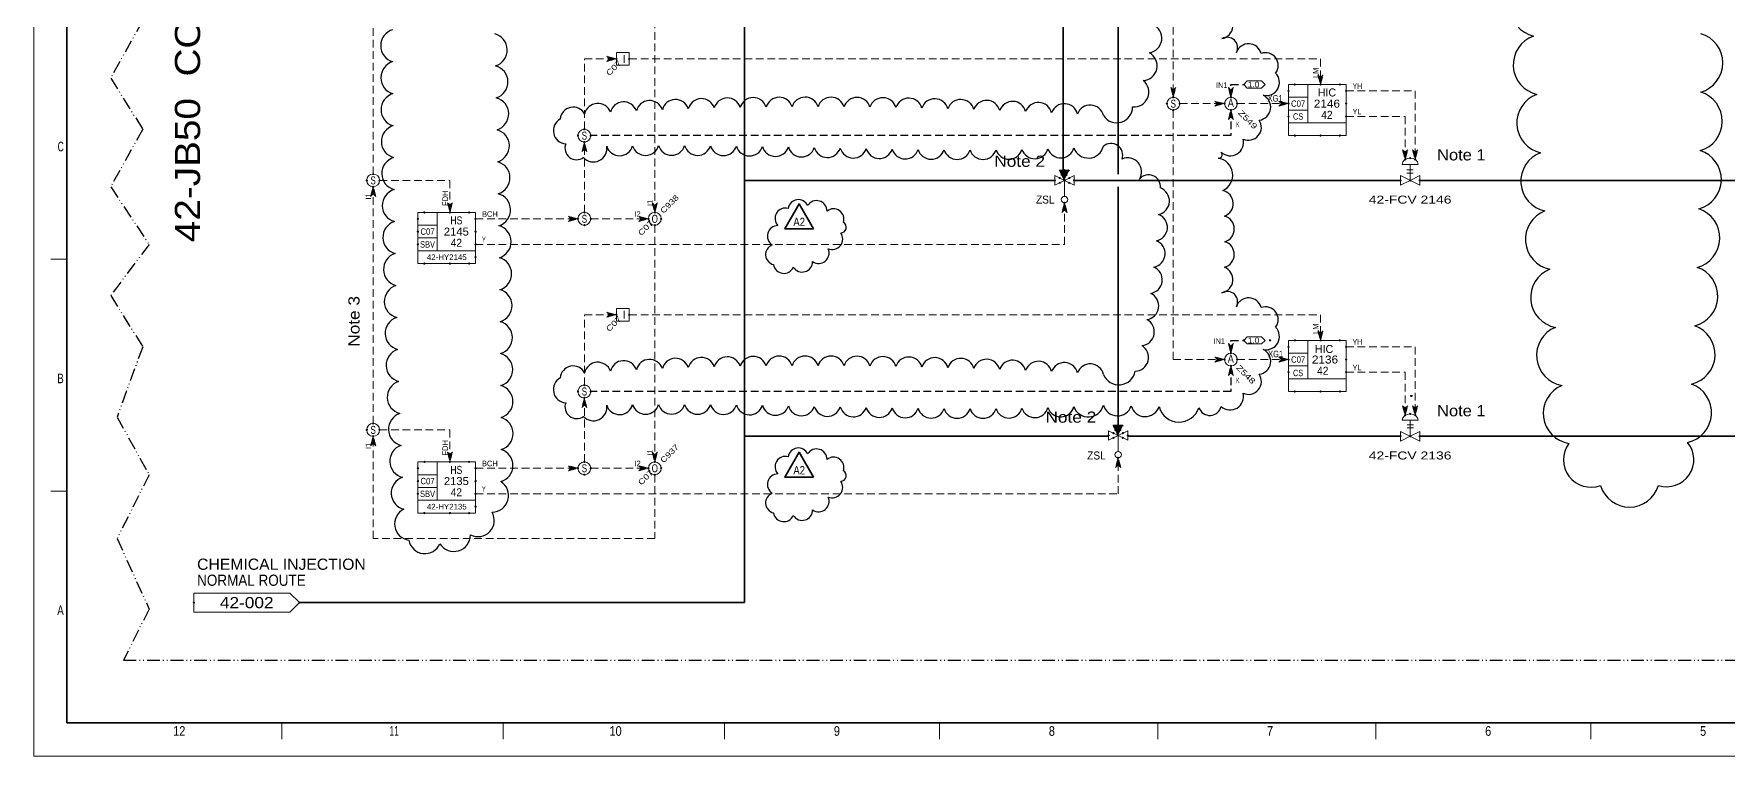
# Model space of a CAD drawing. Header units: millimetres. Extents: x 0 to 841, y 0 to 594.
# Drawn here: x 0 to 529, y 0 to 226 of the extents above; entities that cross this region are included whole.
import ezdxf
from ezdxf.enums import TextEntityAlignment as Align

# ---------------------------------------------------------------- set-up
doc = ezdxf.new("R2010")
doc.units = ezdxf.units.MM
doc.header["$LTSCALE"] = 0.8
doc.header["$PDMODE"] = 32
doc.header["$PDSIZE"] = 0.4
doc.linetypes.add('DASH_DOUBLE_DOT', pattern=[9.2, 5, -1.2, 0.3, -1.2, 0.3, -1.2])
doc.linetypes.add('MEDIUM_DASHED', pattern=[4.5, 3, -1.5])
for name, color, linetype, lineweight in [('1', 7, 'Continuous', 13), ('12', 7, 'Continuous', 25), ('14', 7, 'MEDIUM_DASHED', 25), ('40', 7, 'Continuous', 35), ('43', 7, 'Continuous', 13), ('46', 7, 'MEDIUM_DASHED', 13), ('47', 7, 'Continuous', 13), ('48', 7, 'Continuous', 13), ('50', 7, 'Continuous', 13), ('51', 7, 'Continuous', 25), ('62', 7, 'Continuous', 25), ('9', 7, 'Continuous', 13)]:
    doc.layers.add(name, color=color, linetype=linetype, lineweight=lineweight)
doc.layers.add('36', color=7, linetype='Continuous')
doc.layers.add('45', color=7, linetype='Continuous')

msp = doc.modelspace()

# ---------------------------------------------------------------- linework, layer by layer
at = {"layer": '1'}
for p, q in [((10.3331, 155.3567), (5.3213, 155.3567)), ((10.3331, 82.8693), (5.3213, 82.8693)), ((77.4913, 10.3819), (77.4913, 5.348)), ((146.6543, 10.3819), (146.6543, 5.348)), ((215.8173, 10.3819), (215.8173, 5.348)), ((282.9756, 10.3819), (282.9756, 5.348)), ((351.1362, 10.3819), (351.1362, 5.348)), ((419.2969, 10.3819), (419.2969, 5.348)), ((486.4551, 10.3819), (486.4551, 5.348))]:
    msp.add_line(p, q, dxfattribs=at)
at = {"layer": '1', "lineweight": 25}
msp.add_line((10.3331, 10.3819), (10.3331, 156.3638), dxfattribs=at)
at = {"layer": '1', "lineweight": 35}
msp.add_line((648.9504, 10.3819), (10.3331, 10.3819), dxfattribs=at)
msp.add_lwpolyline([(829.263, 112.0142), (829.263, 582.2276), (10.3331, 582.2276), (10.3331, 10.3819)], dxfattribs=at)
at = {"layer": '12', "lineweight": 13}
msp.add_lwpolyline([(0, 594), (841, 594), (841, 0), (0, 0)], close=True, dxfattribs=at)
at = {"layer": '12', "linetype": 'DASH_DOUBLE_DOT'}
msp.add_lwpolyline([(34, 230), (24, 212), (34, 196), (24, 178), (36, 160), (24, 144), (34, 128), (26, 106), (36, 88), (26, 68), (36, 46), (28, 30), (626, 30)], dxfattribs=at)
at = {"layer": '12'}
for points in [[(323.2283, 183.1496), (320.4724, 183.1496), (321.8898, 180.315), (323.3071, 183.1496)], [(323.2283, 183.0709), (320.5512, 183.0709), (321.8898, 180.3937)], [(322.5197, 182.2047), (321.8898, 180.9449), (321.4173, 182.2047)], [(340.0126, 103.4079), (337.2567, 103.4079), (338.674, 100.5732), (340.0913, 103.4079)], [(340.0126, 103.3291), (337.3354, 103.3291), (338.674, 100.652)], [(339.3039, 102.463), (338.674, 101.2031), (338.2016, 102.463)]]:
    msp.add_lwpolyline(points, close=True, dxfattribs=at)
for points in [[(323.2283, 183.0709), (323.0709, 182.9921), (320.6299, 182.9921), (321.8898, 180.4724), (323.1496, 182.9921), (322.9921, 182.9134), (320.7087, 182.9134), (321.8898, 180.5512), (323.0709, 182.9134), (322.9921, 182.8346), (320.7874, 182.8346)], [(322.9134, 182.8346), (322.9134, 182.6772), (320.8661, 182.6772)], [(320.8661, 182.6772), (320.8661, 182.7559), (322.9134, 182.7559)], [(322.9134, 182.6772), (321.8898, 180.6299), (320.9449, 182.6772), (320.9449, 182.5197), (321.0236, 182.5984), (322.8346, 182.5984), (322.7559, 182.5197), (321.1024, 182.5197), (321.8898, 180.7087), (322.7559, 182.4409), (321.1811, 182.4409), (321.8898, 180.7874), (322.6772, 182.3622), (321.2598, 182.3622), (321.8898, 180.8661), (322.5984, 182.2835), (321.3386, 182.2835), (321.8898, 180.9449)], [(322.5197, 182.2047), (322.3622, 182.126), (321.4961, 182.126), (321.8898, 181.0236), (322.4409, 182.126), (322.2835, 182.0472), (321.5748, 182.0472), (321.8898, 181.1811), (321.8898, 181.1024), (322.3622, 181.9685), (322.2835, 181.9685), (321.6535, 181.9685), (321.8898, 181.2598), (322.2835, 181.8898), (321.7323, 181.8898), (321.8898, 181.4173), (321.8898, 181.3386), (322.2047, 181.811), (321.811, 181.811), (321.9685, 181.4961), (322.126, 181.7323), (321.8898, 181.7323), (321.9685, 181.6535)], [(340.0126, 103.3291), (339.8551, 103.2504), (337.4142, 103.2504), (338.674, 100.7307), (339.9339, 103.2504), (339.7764, 103.1717), (337.4929, 103.1717), (338.674, 100.8094), (339.8551, 103.1717), (339.7764, 103.0929), (337.5717, 103.0929)], [(339.6976, 103.0929), (339.6976, 102.9354), (337.6504, 102.9354)], [(337.6504, 102.9354), (337.6504, 103.0142), (339.6976, 103.0142)], [(339.6976, 102.9354), (338.674, 100.8882), (337.7291, 102.9354), (337.7291, 102.778), (337.8079, 102.8567), (339.6189, 102.8567), (339.5402, 102.778), (337.8866, 102.778), (338.674, 100.9669), (339.5402, 102.6992), (337.9654, 102.6992), (338.674, 101.0457), (339.4614, 102.6205), (338.0441, 102.6205), (338.674, 101.1244), (339.3827, 102.5417), (338.1228, 102.5417), (338.674, 101.2031)], [(339.3039, 102.463), (339.1465, 102.3843), (338.2803, 102.3843), (338.674, 101.2819), (339.2252, 102.3843), (339.0677, 102.3055), (338.3591, 102.3055), (338.674, 101.4394), (338.674, 101.3606), (339.1465, 102.2268), (339.0677, 102.2268), (338.4378, 102.2268), (338.674, 101.5181), (339.0677, 102.148), (338.5165, 102.148), (338.674, 101.6756), (338.674, 101.5969), (338.989, 102.0693), (338.5953, 102.0693), (338.7528, 101.7543), (338.9102, 101.9906), (338.674, 101.9906), (338.7528, 101.9118)]]:
    msp.add_lwpolyline(points, dxfattribs=at)
for p in [(320.8661, 182.6772), (323.2283, 183.0709), (430.4, 112.6), (337.6504, 102.9354), (340.0126, 103.3291)]:
    msp.add_point(p, dxfattribs=at)
at = {"layer": '14'}
for points in [[(374, 206), (374, 210), (378, 210)], [(374, 202), (374, 194), (174, 194)], [(374, 126), (374, 130), (378, 130)], [(374, 122), (374, 114), (174, 114)]]:
    msp.add_lwpolyline(points, dxfattribs=at)
at = {"layer": '40'}
for p, q in [((321.6, 183.1496), (321.6, 258)), ((338.8, 182), (338.8, 258)), ((222.0787, 180), (222.0787, 181.4087)), ((319, 180), (222.0787, 180)), ((325, 180), (427, 180)), ((433, 180), (568, 180)), ((338.8, 103.4079), (338.8, 178)), ((222, 48), (222, 100)), ((335.8425, 100), (222, 100)), ((341.7843, 100), (427, 100)), ((433, 100), (566, 100)), ((83, 48), (222, 48))]:
    msp.add_line(p, q, dxfattribs=at)
msp.add_lwpolyline([(222, 100), (222, 339.763), (222, 500)], dxfattribs=at)
at = {"layer": '43'}
for p, q in [((379.126, 211.126), (383.578, 211.126)), ((383.578, 208.874), (379.126, 208.874)), ((379.126, 131.126), (383.578, 131.126)), ((383.578, 128.874), (379.126, 128.874))]:
    msp.add_line(p, q, dxfattribs=at)
for points in [[(379.126, 211.126), (378, 210), (379.126, 208.874)], [(383.578, 211.126), (384.7039, 210), (383.578, 208.874)], [(379.126, 131.126), (378, 130), (379.126, 128.874)], [(383.578, 131.126), (384.7039, 130), (383.578, 128.874)]]:
    msp.add_lwpolyline(points, dxfattribs=at)
msp.add_lwpolyline([(50, 51), (80, 51), (83, 48), (80, 45), (50, 45)], close=True, dxfattribs=at)
for p in [(378, 130), (386.2504, 130), (50, 48), (83, 48)]:
    msp.add_point(p, dxfattribs=at)
at = {"layer": '46'}
for p, q in [((358, 204), (372, 204)), ((376, 204), (392, 204)), ((172, 170), (172, 192)), ((376, 124), (392, 124)), ((172, 92), (172, 112))]:
    msp.add_line(p, q, dxfattribs=at)
for points in [[(356, 282), (356, 206), (356.8, 209), (356, 208.2), (355.2, 209), (356, 206)], [(106, 182), (106, 260), (105.2, 257), (106, 257.8), (106.8, 257), (106, 260)], [(194, 248), (194, 170), (194.8, 173), (194, 172.2), (193.2, 173), (194, 170)], [(172, 196), (172, 218), (182, 218)], [(186, 218), (402, 218), (402, 210), (402.8, 213), (402, 212.2), (401.2, 213), (402, 210)], [(410, 208), (431.5614, 208), (431.5614, 186.5614), (432.3614, 189.5614), (431.5614, 188.7614), (430.7614, 189.5614), (431.5614, 186.5614)], [(356, 202), (356, 124), (372, 124)], [(410, 200), (428.4386, 200), (428.4386, 186.5614), (429.2386, 189.5614), (428.4386, 188.7614), (427.6386, 189.5614), (428.4386, 186.5614)], [(108, 180), (130, 180), (130, 170), (130.8, 173), (130, 172.2), (129.2, 173), (130, 170)], [(106, 104), (106, 178), (105.2, 175), (106, 175.8), (106.8, 175), (106, 178)], [(138, 160), (322, 160), (322, 173), (321.2, 170), (322, 170.8), (322.8, 170), (322, 173)], [(138, 168), (170, 168), (167, 168.8), (167.8, 168), (167, 167.2), (170, 168)], [(174, 168), (192, 168), (189, 168.8), (189.8, 168), (189, 167.2), (192, 168)], [(194, 166), (194, 92), (194.8, 95), (194, 94.2), (193.2, 95), (194, 92)], [(172, 116), (172, 138), (182, 138)], [(186, 138), (402, 138), (402, 130), (402.8, 133), (402, 132.2), (401.2, 133), (402, 130)], [(410, 128), (431.5622, 128), (431.5614, 106.5614), (432.3614, 109.5614), (431.5614, 108.7614), (430.7614, 109.5614), (431.5614, 106.5614)], [(410, 120), (428.4394, 120), (428.4386, 106.5614), (429.2386, 109.5614), (428.4386, 108.7614), (427.6386, 109.5614), (428.4386, 106.5614)], [(108, 102), (130, 102), (130, 92), (130.8, 95), (130, 94.2), (129.2, 95), (130, 92)], [(194, 88), (194, 68), (106, 68), (106, 100), (105.2, 97), (106, 97.8), (106.8, 97), (106, 100)], [(138, 82), (338.7843, 82), (338.7843, 93.2583), (337.9843, 90.2583), (338.7843, 91.0583), (339.5843, 90.2583), (338.7843, 93.2583)], [(138, 90), (170, 90), (167, 90.8), (167.8, 90), (167, 89.2), (170, 90)], [(174, 90), (192, 90), (189, 90.8), (189.8, 90), (189, 89.2), (192, 90)]]:
    msp.add_lwpolyline(points, dxfattribs=at)
for points in [[(182, 218), (179, 218.8), (179.8, 218), (179, 217.2)], [(181.6, 218), (179.4, 218.6), (180, 218), (179.4, 217.4)], [(181.2, 218), (179.8, 218.4), (180.2, 218), (179.8, 217.6)], [(180.8, 218), (180.2, 218.2), (180.4, 218), (180.2, 217.8)], [(402, 210.4), (402.6, 212.6), (402, 212), (401.4, 212.6)], [(402, 210.8), (402.4, 212.2), (402, 211.8), (401.6, 212.2)], [(402, 211.2), (402.2, 211.8), (402, 211.6), (401.8, 211.8)], [(356, 206.4), (356.6, 208.6), (356, 208), (355.4, 208.6)], [(356, 206.8), (356.4, 208.2), (356, 207.8), (355.6, 208.2)], [(356, 207.2), (356.2, 207.8), (356, 207.6), (355.8, 207.8)], [(374, 206), (374.8, 209), (374, 208.2), (373.2, 209)], [(374, 206.4), (374.6, 208.6), (374, 208), (373.4, 208.6)], [(374, 206.8), (374.4, 208.2), (374, 207.8), (373.6, 208.2)], [(374, 207.2), (374.2, 207.8), (374, 207.6), (373.8, 207.8)], [(372, 204), (369, 204.8), (369.8, 204), (369, 203.2)], [(371.6, 204), (369.4, 204.6), (370, 204), (369.4, 203.4)], [(371.2, 204), (369.8, 204.4), (370.2, 204), (369.8, 203.6)], [(370.8, 204), (370.2, 204.2), (370.4, 204), (370.2, 203.8)], [(374, 202.0315), (374.8, 199.0315), (374, 199.8315), (373.2, 199.0315)], [(374, 201.6315), (374.6, 199.4315), (374, 200.0315), (373.4, 199.4315)], [(374, 201.2315), (374.4, 199.8315), (374, 200.2315), (373.6, 199.8315)], [(392, 204), (389, 204.8), (389.8, 204), (389, 203.2)], [(391.6, 204), (389.4, 204.6), (390, 204), (389.4, 203.4)], [(391.2, 204), (389.8, 204.4), (390.2, 204), (389.8, 203.6)], [(390.8, 204), (390.2, 204.2), (390.4, 204), (390.2, 203.8)], [(374, 200.8315), (374.2, 200.2315), (374, 200.4315), (373.8, 200.2315)], [(172, 192), (171.2, 189), (172, 189.8), (172.8, 189)], [(172, 191.6), (171.4, 189.4), (172, 190), (172.6, 189.4)], [(172, 191.2), (171.6, 189.8), (172, 190.2), (172.4, 189.8)], [(172, 190.8), (171.8, 190.2), (172, 190.4), (172.2, 190.2)], [(428.4386, 186.9614), (429.0386, 189.1614), (428.4386, 188.5614), (427.8386, 189.1614)], [(428.4386, 187.3614), (428.8386, 188.7614), (428.4386, 188.3614), (428.0386, 188.7614)], [(428.4386, 187.7614), (428.6386, 188.3614), (428.4386, 188.1614), (428.2386, 188.3614)], [(431.5614, 186.9614), (432.1614, 189.1614), (431.5614, 188.5614), (430.9614, 189.1614)], [(431.5614, 187.3614), (431.9614, 188.7614), (431.5614, 188.3614), (431.1614, 188.7614)], [(431.5614, 187.7614), (431.7614, 188.3614), (431.5614, 188.1614), (431.3614, 188.3614)], [(106, 177.6), (105.4, 175.4), (106, 176), (106.6, 175.4)], [(106, 177.2), (105.6, 175.8), (106, 176.2), (106.4, 175.8)], [(106, 176.8), (105.8, 176.2), (106, 176.4), (106.2, 176.2)], [(130, 170.4), (130.6, 172.6), (130, 172), (129.4, 172.6)], [(130, 170.8), (130.4, 172.2), (130, 171.8), (129.6, 172.2)], [(130, 171.2), (130.2, 171.8), (130, 171.6), (129.8, 171.8)], [(194, 170.4), (194.6, 172.6), (194, 172), (193.4, 172.6)], [(194, 170.8), (194.4, 172.2), (194, 171.8), (193.6, 172.2)], [(194, 171.2), (194.2, 171.8), (194, 171.6), (193.8, 171.8)], [(322, 172.6), (321.4, 170.4), (322, 171), (322.6, 170.4)], [(322, 172.2), (321.6, 170.8), (322, 171.2), (322.4, 170.8)], [(322, 171.8), (321.8, 171.2), (322, 171.4), (322.2, 171.2)], [(169.6, 168), (167.4, 168.6), (168, 168), (167.4, 167.4)], [(169.2, 168), (167.8, 168.4), (168.2, 168), (167.8, 167.6)], [(168.8, 168), (168.2, 168.2), (168.4, 168), (168.2, 167.8)], [(191.6, 168), (189.4, 168.6), (190, 168), (189.4, 167.4)], [(191.2, 168), (189.8, 168.4), (190.2, 168), (189.8, 167.6)], [(190.8, 168), (190.2, 168.2), (190.4, 168), (190.2, 167.8)], [(182, 138), (179, 138.8), (179.8, 138), (179, 137.2)], [(181.6, 138), (179.4, 138.6), (180, 138), (179.4, 137.4)], [(181.2, 138), (179.8, 138.4), (180.2, 138), (179.8, 137.6)], [(180.8, 138), (180.2, 138.2), (180.4, 138), (180.2, 137.8)], [(402, 130.4), (402.6, 132.6), (402, 132), (401.4, 132.6)], [(374, 126), (374.8, 129), (374, 128.2), (373.2, 129)], [(374, 126.4), (374.6, 128.6), (374, 128), (373.4, 128.6)], [(374, 126.8), (374.4, 128.2), (374, 127.8), (373.6, 128.2)], [(374, 127.2), (374.2, 127.8), (374, 127.6), (373.8, 127.8)], [(402, 130.8), (402.4, 132.2), (402, 131.8), (401.6, 132.2)], [(402, 131.2), (402.2, 131.8), (402, 131.6), (401.8, 131.8)], [(372, 124), (369, 124.8), (369.8, 124), (369, 123.2)], [(371.6, 124), (369.4, 124.6), (370, 124), (369.4, 123.4)], [(371.2, 124), (369.8, 124.4), (370.2, 124), (369.8, 123.6)], [(370.8, 124), (370.2, 124.2), (370.4, 124), (370.2, 123.8)], [(374, 122.0315), (374.8, 119.0315), (374, 119.8315), (373.2, 119.0315)], [(392, 124), (389, 124.8), (389.8, 124), (389, 123.2)], [(391.6, 124), (389.4, 124.6), (390, 124), (389.4, 123.4)], [(391.2, 124), (389.8, 124.4), (390.2, 124), (389.8, 123.6)], [(390.8, 124), (390.2, 124.2), (390.4, 124), (390.2, 123.8)], [(374, 121.6315), (374.6, 119.4315), (374, 120.0315), (373.4, 119.4315)], [(374, 121.2315), (374.4, 119.8315), (374, 120.2315), (373.6, 119.8315)], [(374, 120.8315), (374.2, 120.2315), (374, 120.4315), (373.8, 120.2315)], [(172, 112), (171.2, 109), (172, 109.8), (172.8, 109)], [(172, 111.6), (171.4, 109.4), (172, 110), (172.6, 109.4)], [(172, 111.2), (171.6, 109.8), (172, 110.2), (172.4, 109.8)], [(172, 110.8), (171.8, 110.2), (172, 110.4), (172.2, 110.2)], [(428.4386, 106.9614), (429.0386, 109.1614), (428.4386, 108.5614), (427.8386, 109.1614)], [(428.4386, 107.3614), (428.8386, 108.7614), (428.4386, 108.3614), (428.0386, 108.7614)], [(428.4386, 107.7614), (428.6386, 108.3614), (428.4386, 108.1614), (428.2386, 108.3614)], [(431.5614, 106.9614), (432.1614, 109.1614), (431.5614, 108.5614), (430.9614, 109.1614)], [(431.5614, 107.3614), (431.9614, 108.7614), (431.5614, 108.3614), (431.1614, 108.7614)], [(431.5614, 107.7614), (431.7614, 108.3614), (431.5614, 108.1614), (431.3614, 108.3614)], [(106, 99.6), (105.4, 97.4), (106, 98), (106.6, 97.4)], [(106, 99.2), (105.6, 97.8), (106, 98.2), (106.4, 97.8)], [(106, 98.8), (105.8, 98.2), (106, 98.4), (106.2, 98.2)], [(130, 92.4), (130.6, 94.6), (130, 94), (129.4, 94.6)], [(130, 92.8), (130.4, 94.2), (130, 93.8), (129.6, 94.2)], [(130, 93.2), (130.2, 93.8), (130, 93.6), (129.8, 93.8)], [(169.6, 90), (167.4, 90.6), (168, 90), (167.4, 89.4)], [(169.2, 90), (167.8, 90.4), (168.2, 90), (167.8, 89.6)], [(168.8, 90), (168.2, 90.2), (168.4, 90), (168.2, 89.8)], [(191.6, 90), (189.4, 90.6), (190, 90), (189.4, 89.4)], [(191.2, 90), (189.8, 90.4), (190.2, 90), (189.8, 89.6)], [(190.8, 90), (190.2, 90.2), (190.4, 90), (190.2, 89.8)], [(194, 92.4), (194.6, 94.6), (194, 94), (193.4, 94.6)], [(194, 92.8), (194.4, 94.2), (194, 93.8), (193.6, 94.2)], [(194, 93.2), (194.2, 93.8), (194, 93.6), (193.8, 93.8)], [(338.7843, 92.8583), (338.1843, 90.6583), (338.7843, 91.2583), (339.3843, 90.6583)], [(338.7843, 92.4583), (338.3843, 91.0583), (338.7843, 91.4583), (339.1843, 91.0583)], [(338.7843, 92.0583), (338.5843, 91.4583), (338.7843, 91.6583), (338.9843, 91.4583)]]:
    msp.add_lwpolyline(points, close=True, dxfattribs=at)
at = {"layer": '47'}
for p, q in [((322, 180), (322, 175)), ((427.5, 185), (432.5, 185)), ((430, 180), (430, 185)), ((427.5, 105), (432.5, 105)), ((430, 100), (430, 105)), ((338.7843, 100.2583), (338.7843, 95.2583))]:
    msp.add_line(p, q, dxfattribs=at)
for points in [[(322, 180), (319, 178.5), (319, 181.5)], [(321.8898, 180.2362), (320.3898, 183.2362), (323.3898, 183.2362)], [(322, 180), (325, 181.5), (325, 178.5)], [(430, 180), (433, 181.5), (433, 178.5), (427, 181.5), (427, 178.5)], [(338.7843, 100.2583), (335.7843, 98.7583), (335.7843, 101.7583)], [(338.674, 100.4945), (337.174, 103.4945), (340.174, 103.4945)], [(338.7843, 100.2583), (341.7843, 101.7583), (341.7843, 98.7583)], [(430, 100), (433, 101.5), (433, 98.5), (427, 101.5), (427, 98.5)]]:
    msp.add_lwpolyline(points, close=True, dxfattribs=at)
for centre in [(322, 174), (338.7843, 94.2583)]:
    msp.add_circle(centre, 1, dxfattribs=at)
for centre in [(430, 185), (430, 105)]:
    msp.add_ellipse(centre, major_axis=(2.5, 0), ratio=0.8, start_param=6.28318531, end_param=9.42477796, dxfattribs=at)
for p in [(428.4386, 186.5614), (430, 187), (431.5614, 186.5614), (319, 180), (320.5, 180.7504), (321.1402, 181.7362), (321.8898, 183.2362), (321.8898, 180.2362), (322, 180), (322.6402, 181.7362), (323.5, 180.7496), (325, 180), (427, 180), (430, 180), (433, 180), (320.5, 179.2504), (323.5, 179.2496), (322, 173), (428.4386, 106.5614), (430, 107), (431.5614, 106.5614), (337.2843, 101.0087), (337.9244, 101.9945), (338.674, 103.4945), (338.674, 100.4945), (339.4244, 101.9945), (340.2843, 101.0079), (335.7843, 100.2583), (337.2843, 99.5087), (338.7843, 100.2583), (340.2843, 99.5079), (341.7843, 100.2583), (427, 100), (430, 100), (433, 100), (338.7843, 93.2583)]:
    msp.add_point(p, dxfattribs=at)
at = {"layer": '48'}
for p, q in [((398, 210), (398, 198)), ((392, 206), (398, 206)), ((392, 202), (398, 202)), ((126, 170), (126, 158)), ((120, 166), (126, 166)), ((120, 162), (126, 162)), ((398, 130), (398, 118)), ((392, 126), (398, 126)), ((392, 122), (398, 122)), ((126, 92), (126, 80)), ((120, 88), (126, 88)), ((120, 84), (126, 84))]:
    msp.add_line(p, q, dxfattribs=at)
for points in [[(182, 216), (186, 216), (186, 220), (182, 220)], [(392, 210), (410, 210), (410, 198), (392, 198)], [(120, 170), (138, 170), (138, 158), (120, 158)], [(182, 136), (186, 136), (186, 140), (182, 140)], [(392, 130), (410, 130), (410, 118), (392, 118)], [(120, 92), (138, 92), (138, 80), (120, 80)]]:
    msp.add_lwpolyline(points, close=True, dxfattribs=at)
for points in [[(392, 198), (392, 194), (410, 194), (410, 198)], [(120, 158), (120, 154), (138, 154), (138, 158)], [(392, 118), (392, 114), (410, 114), (410, 118)], [(120, 80), (120, 76), (138, 76), (138, 80)]]:
    msp.add_lwpolyline(points, dxfattribs=at)
for centre in [(356, 204), (374, 204), (172, 194), (106, 180), (172, 168), (194, 168), (374, 124), (172, 114), (106, 102), (172, 90), (194, 90)]:
    msp.add_circle(centre, 2, dxfattribs=at)
for p in [(182, 218), (186, 218), (392, 208), (394, 210), (402, 210), (408, 210), (410, 208), (354, 204), (356, 206), (356, 202), (358, 204), (372, 204), (374, 206), (374, 202), (376, 204), (392, 204), (410, 204), (172, 196), (392, 200), (410, 200), (170, 194), (172, 192), (174, 194), (394, 194), (402, 194), (408, 194), (104, 180), (106, 182), (108, 180), (106, 178), (122, 170), (130, 170), (136, 170), (172, 170), (194, 170), (120, 168), (120, 164), (138, 168), (138, 164), (170, 168), (172, 166), (174, 168), (192, 168), (194, 166), (196, 168), (120, 160), (138, 160), (122, 154), (130, 154), (136, 154), (138, 156), (182, 138), (186, 138), (392, 128), (394, 130), (402, 130), (408, 130), (410, 128), (372, 124), (374, 126), (374, 122), (376, 124), (392, 124), (410, 124), (392, 120), (410, 120), (170, 114), (172, 116), (172, 112), (174, 114), (394, 114), (402, 114), (408, 114), (104, 102), (106, 104), (108, 102), (106, 100), (120, 90), (122, 92), (130, 92), (136, 92), (138, 90), (170, 90), (172, 92), (174, 90), (192, 90), (194, 92), (196, 90), (120, 86), (138, 86), (172, 88), (194, 88), (120, 82), (138, 82), (122, 76), (130, 76), (136, 76), (138, 78)]:
    msp.add_point(p, dxfattribs=at)
at = {"layer": '50'}
for p, q in [((429, 183.3), (431, 183.3)), ((429, 182.3), (431, 182.3)), ((429.1, 103.6), (431.1, 103.6)), ((429.1, 102.6), (431.1, 102.6))]:
    msp.add_line(p, q, dxfattribs=at)
at = {"layer": '50', "lineweight": 35}
for points in [[(243.6079, 164.8717), (234.6079, 164.8717), (239.1071, 172.6638)], [(243.6079, 87.2339), (234.6079, 87.2339), (239.1071, 95.026)]]:
    msp.add_lwpolyline(points, close=True, dxfattribs=at)
at = {"layer": '51'}
for centre, radius, start, end in [((470.7614, 234.387), 9.5144, 109.10963, 256.58922), ((347.7695, 224.4528), 4.6329, 279.32696, 66.80655), ((370.445, 228.4262), 4.1646, 280.59535, 68.07494), ((113.5634, 222.1334), 5.2083, 106.48032, 253.95991), ((142.6782, 220.7854), 5.2083, 287.63938, 75.11897), ((372.8242, 221.4961), 3.2633, 332.15274, 119.63233), ((379.5412, 218.6915), 4.0399, 14.04413, 161.52372), ((471.7318, 216.1637), 9.5144, 109.50699, 256.98658), ((518.1729, 216.7546), 9.5144, 286.01799, 73.49758), ((113.6133, 212.1368), 5.2083, 106.61189, 254.09148), ((346.31, 215.811), 4.6317, 274.01563, 61.49523), ((384.8263, 215.9492), 3.9653, 322.67005, 110.14964), ((142.9138, 210.7897), 5.2083, 287.58048, 75.06007), ((385.0178, 210.6455), 4.1444, 256.90958, 44.38918), ((113.6867, 202.1406), 5.2083, 106.74977, 254.22937), ((343.769, 207.5944), 4.5982, 263.97502, 51.45461), ((382.3346, 202.9042), 4.0949, 277.30466, 64.78425), ((472.8378, 197.951), 9.5144, 109.96405, 257.44364), ((518.0263, 198.5079), 9.5144, 285.58204, 73.06163), ((143.1384, 200.7939), 5.2083, 287.51497, 74.99457), ((168.5052, 198.8724), 4.0382, 28.01876, 175.49835), ((176.1941, 199.8554), 4.2241, 20.02438, 167.50397), ((184.2768, 200.3437), 4.2241, 19.41034, 166.88993), ((192.3653, 200.7498), 4.2241, 18.85759, 166.33718), ((200.4582, 201.0812), 4.2241, 18.35263, 165.83222), ((208.5545, 201.3441), 4.2241, 17.88866, 165.36825), ((216.6533, 201.5441), 4.2241, 17.45999, 164.93958), ((224.754, 201.6855), 4.2241, 17.06038, 164.53997), ((232.856, 201.7721), 4.2241, 16.68561, 164.1652), ((240.9588, 201.8073), 4.2241, 16.33207, 163.81166), ((249.0621, 201.7937), 4.2241, 15.99661, 163.4762), ((257.1654, 201.7338), 4.2241, 15.6765, 163.15609), ((265.2686, 201.6295), 4.2241, 15.36929, 162.84888), ((273.3714, 201.4826), 4.2241, 15.07277, 162.55236), ((281.4734, 201.2943), 4.2241, 14.78492, 162.26451), ((289.5746, 201.0657), 4.2241, 14.50383, 161.98342), ((297.6747, 200.7978), 4.2241, 14.22767, 161.70726), ((305.7735, 200.4911), 4.2241, 13.95461, 161.4342), ((313.8707, 200.1458), 4.2241, 13.68283, 161.16242), ((321.9662, 199.7621), 4.2241, 13.40963, 160.88922), ((330.0596, 199.3394), 4.2241, 13.13261, 160.61221), ((338.3328, 202.9894), 4.9537, 212.89272, 0.37231), ((113.7847, 192.1448), 5.2083, 106.89415, 254.37374), ((166.4601, 195.5454), 4.1475, 118.52527, 266.00486), ((379.4784, 196.6074), 4.0495, 246.02115, 33.50074), ((143.351, 190.798), 5.2083, 287.44274, 74.92233), ((169.5642, 190.0938), 3.6387, 158.82833, 306.30792), ((174.8328, 189.9748), 4.1966, 222.09369, 9.57328), ((183.0018, 191.9346), 4.2238, 197.38371, 344.8633), ((191.1242, 192.0483), 4.2241, 196.73977, 344.21936), ((199.244, 192.0829), 4.2241, 196.26875, 343.74834), ((207.3621, 192.0567), 4.2241, 195.88168, 343.36127), ((215.4784, 191.981), 4.2241, 195.56987, 343.04946), ((223.5927, 191.8663), 4.2241, 195.33107, 342.81066), ((231.7051, 191.7231), 4.2241, 195.16579, 342.64539), ((329.4821, 191.7973), 4.8194, 199.27296, 346.75256), ((336.517, 187.8293), 3.7005, 341.81962, 129.29921), ((373.8017, 191.8621), 4.1643, 227.05759, 14.53718), ((113.9085, 182.1494), 5.2083, 107.04522, 254.52481), ((143.5505, 180.802), 5.2083, 287.36365, 74.84324), ((239.8156, 191.5615), 4.2241, 195.07232, 342.55192), ((247.9246, 191.3917), 4.2241, 195.04887, 342.52846), ((256.0321, 191.2237), 4.2241, 195.09793, 342.57752), ((264.1383, 191.0678), 4.2241, 195.21821, 342.6978), ((272.2434, 190.9342), 4.2241, 195.41336, 342.89295), ((280.3473, 190.8338), 4.2241, 195.6871, 343.16669), ((288.4501, 190.7775), 4.2241, 196.03792, 343.51751), ((296.5512, 190.777), 4.2241, 196.47557, 343.95516), ((304.6501, 190.845), 4.2241, 197.00723, 344.48682), ((312.7459, 190.9945), 4.2241, 197.62796, 345.10755), ((320.837, 191.2396), 4.2241, 198.36379, 345.84338), ((341.7965, 182.7419), 4.3102, 326.67547, 114.15506), ((370.2087, 188.0162), 1.0989, 259.05216, 46.53175), ((369.2535, 181.6648), 5.325, 294.46205, 81.94164), ((474.0984, 179.7512), 9.5144, 110.48084, 257.96043), ((517.7317, 180.2658), 9.5144, 285.08758, 72.56717), ((348.2859, 178.0423), 3.7116, 353.60314, 141.08273), ((114.0592, 172.1546), 5.2083, 107.2032, 254.68279), ((143.7355, 170.8059), 5.2083, 287.27739, 74.75699), ((350.4765, 173.5864), 4.311, 282.1885, 69.66809), ((370.5683, 172.7474), 4.1666, 290.18341, 77.663), ((234.8513, 168.0974), 3.2727, 74.98136, 222.46095), ((238.8559, 170.8172), 3.1871, 24.56383, 172.04342), ((244.5423, 170.3921), 3.2915, 0.40126, 147.88085), ((249.8536, 167.892), 3.2322, 341.20064, 128.68023), ((475.534, 161.5676), 9.5144, 111.06765, 258.54724), ((517.2693, 162.0302), 9.5144, 284.52802, 72.00761), ((114.2382, 162.1604), 5.2083, 107.36861, 254.8482), ((143.9048, 160.8097), 5.2083, 287.18359, 74.66318), ((232.4516, 162.5948), 3.2932, 90.25556, 237.73515), ((252.0358, 165.3276), 1.7576, 272.56471, 60.04431), ((349.8522, 165.344), 4.311, 281.66887, 69.14846), ((370.8945, 164.8219), 4.1657, 287.04689, 74.52648), ((231.7924, 156.8163), 3.1891, 110.15454, 257.63413), ((249.4285, 161.6725), 3.2895, 247.78486, 35.26445), ((349.1273, 157.1179), 4.3109, 280.77865, 68.25824), ((370.8913, 156.8565), 4.1666, 285.43128, 72.91088), ((114.4466, 152.167), 5.2083, 107.5419, 255.02149), ((144.0571, 150.8134), 5.2083, 287.08281, 74.5624), ((234.3127, 154.1855), 3.2397, 188.59755, 336.07714), ((240.037, 154.6203), 3.2698, 212.32812, 359.80771), ((245.1599, 157.3296), 3.2915, 235.737, 23.21659), ((348.2478, 148.9154), 4.3109, 279.50126, 66.98085), ((370.445, 148.9767), 4.1646, 280.59535, 68.07494), ((477.1669, 143.4042), 9.5144, 111.72689, 259.20648), ((516.6186, 143.8035), 9.5144, 283.90294, 71.38253), ((114.6859, 142.1745), 5.2083, 107.72222, 255.20181), ((144.1911, 140.8171), 5.2083, 286.9737, 74.45329), ((347.1531, 140.7496), 4.3107, 277.74805, 65.22764), ((372.8242, 142.0466), 3.2633, 332.15274, 119.63233), ((379.5412, 139.242), 4.0399, 14.04413, 161.52372), ((384.8263, 136.4997), 3.9653, 322.67005, 110.14964), ((114.9574, 132.183), 5.2083, 107.91139, 255.39098), ((144.3054, 130.8208), 5.2083, 286.85711, 74.33671), ((345.7639, 132.6444), 4.3105, 275.31996, 62.79955), ((385.0178, 131.1961), 4.1444, 256.90958, 44.38918), ((479.0208, 125.2659), 9.5144, 112.46564, 259.94523), ((515.7571, 125.5892), 9.5144, 283.20186, 70.68145), ((115.2626, 122.1927), 5.2083, 108.1086, 255.58819), ((343.9642, 124.6458), 4.31, 271.83752, 59.31711), ((382.3346, 123.4547), 4.0949, 277.30466, 64.78425), ((144.3987, 120.8244), 5.2083, 286.73253, 74.21212), ((168.5052, 117.9433), 4.0382, 28.01876, 175.49835), ((176.1941, 118.9263), 4.2241, 20.02438, 167.50397), ((184.2768, 119.4146), 4.2241, 19.41034, 166.88993), ((192.3653, 119.8207), 4.2241, 18.85759, 166.33718), ((200.4582, 120.1521), 4.2241, 18.35263, 165.83222), ((208.5545, 120.415), 4.2241, 17.88866, 165.36825), ((216.6533, 120.615), 4.2241, 17.45999, 164.93958), ((224.754, 120.7564), 4.2241, 17.06038, 164.53997), ((232.856, 120.843), 4.2241, 16.68561, 164.1652), ((240.9588, 120.8782), 4.2241, 16.33207, 163.81166), ((249.0621, 120.8646), 4.2241, 15.99661, 163.4762), ((257.1654, 120.8047), 4.2241, 15.6765, 163.15609), ((265.2686, 120.7004), 4.2241, 15.36929, 162.84888), ((273.3714, 120.5534), 4.2241, 15.07277, 162.55236), ((281.4734, 120.3652), 4.2241, 14.78492, 162.26451), ((289.5746, 120.1366), 4.2241, 14.50383, 161.98342), ((297.6747, 119.8687), 4.2241, 14.22767, 161.70726), ((305.7735, 119.562), 4.2241, 13.95461, 161.4342), ((313.8707, 119.2167), 4.2241, 13.68283, 161.16242), ((321.9662, 118.833), 4.2241, 13.40963, 160.88922), ((330.0596, 118.4103), 4.2241, 13.13261, 160.61221), ((115.6029, 112.2038), 5.2083, 108.3139, 255.79349), ((166.4601, 114.6163), 4.1475, 118.52527, 266.00486), ((338.9967, 121.3021), 5.196, 201.82829, 349.30788), ((379.4784, 117.158), 4.0495, 246.02115, 33.50074), ((144.4695, 110.828), 5.2083, 286.59949, 74.07908), ((373.8017, 112.4126), 4.1643, 227.05759, 14.53718), ((481.1218, 107.1586), 9.5143, 113.29144, 260.77103), ((514.6599, 107.3916), 9.5144, 282.41777, 69.89736), ((115.9797, 102.2163), 5.2083, 108.52813, 256.00772), ((169.5642, 109.1647), 3.6387, 158.82833, 306.30792), ((174.8328, 109.0457), 4.1966, 222.09369, 9.57328), ((183.0018, 111.0055), 4.2238, 197.38371, 344.8633), ((191.1242, 111.1192), 4.2241, 196.73977, 344.21936), ((199.244, 111.1538), 4.2241, 196.26875, 343.74834), ((207.3621, 111.1276), 4.2241, 195.88168, 343.36127), ((215.4784, 111.0519), 4.2241, 195.56987, 343.04946), ((223.5927, 110.9372), 4.2241, 195.33107, 342.81066), ((231.7051, 110.794), 4.2241, 195.16579, 342.64539), ((239.8156, 110.6324), 4.2241, 195.07232, 342.55192), ((247.9246, 110.4626), 4.2241, 195.04887, 342.52846), ((256.0321, 110.2946), 4.2241, 195.09793, 342.57752), ((264.1383, 110.1387), 4.2241, 195.21821, 342.6978), ((272.2434, 110.0051), 4.2241, 195.41336, 342.89295), ((280.3473, 109.9047), 4.2241, 195.6871, 343.16669), ((288.4501, 109.8484), 4.2241, 196.03792, 343.51751), ((296.5512, 109.8479), 4.2241, 196.47557, 343.95516), ((304.6501, 109.9159), 4.2241, 197.00723, 344.48682), ((312.7459, 110.0654), 4.2241, 197.62796, 345.10755), ((320.837, 110.3105), 4.2241, 198.36379, 345.84338), ((329.4821, 110.8682), 4.8194, 199.27296, 346.75256), ((338.549, 110.9095), 4.5233, 194.67295, 342.15254), ((347.2304, 110.669), 4.5233, 194.67295, 342.15254), ((357.8184, 110.9276), 6.4942, 194.67295, 342.15254), ((367.4201, 110.1664), 3.6342, 199.76786, 347.24746), ((144.5162, 100.8318), 5.2083, 286.45652, 73.93611), ((116.3949, 92.2307), 5.2083, 108.75312, 256.23271), ((144.4834, 90.8534), 5.2067, 285.68089, 73.16048), ((238.8559, 93.1794), 3.1871, 24.56383, 172.04342), ((244.5423, 92.7543), 3.2915, 0.40126, 147.88085), ((486.4573, 92.6455), 8.5624, 143.25928, 290.73887), ((510.1787, 92.7002), 8.4711, 252.11947, 39.59906), ((234.8513, 90.4596), 3.2727, 74.98136, 222.46095), ((249.8536, 90.2542), 3.2322, 341.20064, 128.68023), ((116.85, 82.2471), 5.2083, 108.98753, 256.46712), ((143.1304, 81.455), 5.1818, 270.33425, 57.81384), ((232.4516, 84.957), 3.2932, 90.25556, 237.73515), ((249.4285, 84.0347), 3.2895, 247.78486, 35.26445), ((252.0358, 87.6898), 1.7576, 272.56471, 60.04431), ((231.7924, 79.1785), 3.1891, 110.15454, 257.63413), ((245.1599, 79.6918), 3.2915, 235.737, 23.21659), ((498.5335, 87.276), 9.4211, 196.26123, 343.74082), ((117.8078, 72.5849), 5.0876, 115.32954, 262.80914), ((138.7614, 73.7108), 5.0911, 242.74093, 30.22052), ((234.3127, 76.5477), 3.2397, 188.59755, 336.07714), ((240.037, 76.9826), 3.2698, 212.32812, 359.80771), ((131.2362, 69.1972), 5.1934, 212.38692, 359.86652), ((122.1744, 68.388), 5.0752, 189.64883, 337.12842)]:
    msp.add_arc(centre, radius, start, end, dxfattribs=at)
at = {"layer": '62'}
msp.add_line((338.7504, 192.3362), (338.7504, 188.3362), dxfattribs=at)
at = {"layer": '9'}
msp.add_lwpolyline([(0, 0), (841, 0), (841, 594), (0, 594)], close=True, dxfattribs=at)

# ---------------------------------------------------------------- texts
at = {"layer": '1'}
for s, width, p in [('C', 0.65, (9.3291, 189.0835)), ('B', 0.75, (9.3291, 116.5961)), ('A', 0.75, (9.3291, 44.1087))]:
    msp.add_text(s, height=3.02, dxfattribs=dict(at, width=width)).set_placement(p, align=Align.RIGHT)
for s, width, p in [('12', 0.85, (45.415, 6.3543)), ('11', 0.65, (112.5776, 6.3543)), ('10', 0.85, (181.7362, 6.3543)), ('9', 0.85, (250.9055, 6.3543)), ('8', 0.85, (318.0638, 6.3543)), ('7', 0.85, (386.2244, 6.3543)), ('6', 0.85, (454.385, 6.3543)), ('5', 0.85, (521.5433, 6.3543))]:
    msp.add_text(s, height=3.02, dxfattribs=dict(at, width=width)).set_placement(p, align=Align.CENTER)
at = {"layer": '12', "width": 1.15}
msp.add_text('42-JB50  CONTINUES ON SCD 42-002', height=7.875, rotation=90, dxfattribs=at).set_placement((51.937, 268), align=Align.CENTER)
at = {"layer": '12'}
for s, height, width, p in [('XG1', 2, 0.85, (387.811, 204.6535)), ('Note 2', 3.5, 1.15, (308, 184.2504)), ('Note 1', 3.5, 1.1, (446, 186.2504)), ('42-FCV 2146', 2.5, 1.3, (429.9996, 172.7496)), ('XG1', 2, 0.85, (387.9685, 124.7323)), ('Note 2', 3.5, 1.15, (324, 104.2504)), ('Note 1', 3.5, 1.1, (446, 106.2504)), ('42-FCV 2136', 2.5, 1.3, (429.9996, 92.7496))]:
    msp.add_text(s, height=height, dxfattribs=dict(at, width=width)).set_placement(p, align=Align.CENTER)
at = {"layer": '12', "width": 1.15}
msp.add_text('Note 3', height=3.5, rotation=90, dxfattribs=at).set_placement((101.7496, 128))
at = {"layer": '36', "width": 0.85}
for p in [(239.111, 165.7118), (239.111, 88.074)]:
    msp.add_text('A2', height=2.625, dxfattribs=at).set_placement(p, align=Align.CENTER)
at = {"layer": '43'}
for s, width, p in [('CHEMICAL INJECTION', 1.05, (51, 58.2504)), ('NORMAL ROUTE', 0.9, (51, 53.2504))]:
    msp.add_text(s, height=3.5, dxfattribs=dict(at, width=width)).set_placement(p)
at = {"layer": '43', "width": 1.15}
msp.add_text('42-002', height=3.5, dxfattribs=at).set_placement((66.5, 46.2504), align=Align.CENTER)
at = {"layer": '45', "width": 0.8}
for s, p in [('LM', (401.3748, 212)), ('FDH', (129.3748, 172)), ('LM', (401.3748, 132)), ('FDH', (129.3748, 94))]:
    msp.add_text(s, height=1.75, rotation=90, dxfattribs=at).set_placement(p)
at = {"layer": '45'}
for s, width, p in [('IN1', 0.95, (369.3701, 208.8937)), ('1.0', 1.1, (379.2913, 209.1142)), ('YH', 0.75, (412, 208.6252)), ('YL', 0.8, (412, 200.6252)), ('K', 0.55, (375.6378, 196.626)), ('BCH', 0.8, (140, 168.6252)), ('Y', 0.6, (140, 160.6252)), ('IN1', 0.95, (368.5827, 128.8937)), ('1.0', 1.1, (379.2913, 129.1142)), ('YH', 0.75, (412, 128.6252)), ('YL', 0.8, (412, 120.6252)), ('K', 0.55, (375.6378, 116.626)), ('BCH', 0.8, (140, 90.6252)), ('Y', 0.6, (140, 82.6252))]:
    msp.add_text(s, height=1.75, dxfattribs=dict(at, width=width)).set_placement(p)
for p in [(105.374, 174.0157), (193.3748, 172), (105.374, 96.0157), (193.3748, 94)]:
    msp.add_text('I1', height=1.75, rotation=90, dxfattribs=at).set_placement(p)
for p in [(187.6378, 168.626), (187.6378, 90.626)]:
    msp.add_text('I2', height=1.75, dxfattribs=at).set_placement(p)
at = {"layer": '50', "width": 1.3}
for p in [(183.7345, 216.4975), (193.7345, 166.4975), (183.7345, 136.4975), (193.7345, 88.4975)]:
    msp.add_text('C07', height=1.75, rotation=45, dxfattribs=at).set_placement(p, align=Align.RIGHT)
at = {"layer": '50'}
for s, p in [('I', (184.4604, 216.7496)), ('HIC', (404.0004, 206.2496)), ('I', (184.4604, 136.7496)), ('HIC', (403.1004, 126.0496))]:
    msp.add_text(s, height=2.5, dxfattribs=at).set_placement(p, align=Align.CENTER)
for s, height, width, p in [('S', 2.5, 0.75, (356, 202.7496)), ('A', 2.5, 0.85, (373.9689, 203.0016)), ('C07', 2, 0.9, (395, 203)), ('2146', 2.5, 1.1, (403.9996, 202.7496)), ('42', 2.5, 0.95, (403.9996, 199.2496)), ('CS', 2, 0.75, (394.9929, 199)), ('S', 2.5, 0.75, (172, 192.7496)), ('S', 2.5, 0.75, (106, 178.7496)), ('ZSL', 2.5, 0.95, (316, 172.7496)), ('C07', 2, 0.9, (123, 163)), ('2145', 2.5, 1.05, (132, 162.7496)), ('HS', 2.5, 0.8, (131.9909, 166.2496)), ('S', 2.5, 0.75, (172, 166.7496)), ('O', 2.5, 0.75, (194, 166.7496)), ('SBV', 2, 0.85, (122.9933, 159)), ('42', 2.5, 0.95, (131.9996, 159.2496)), ('42-HY2145', 1.75, 1.05, (129, 155.1252)), ('A', 2.5, 0.85, (373.9689, 123.0016)), ('C07', 2, 0.9, (395, 123)), ('2136', 2.5, 1.1, (403.3996, 122.7496)), ('42', 2.5, 0.95, (402.6996, 119.2496)), ('CS', 2, 0.75, (394.9929, 118.8)), ('S', 2.5, 0.75, (172, 112.7496)), ('S', 2.5, 0.75, (106, 100.7496)), ('ZSL', 2.5, 0.95, (332, 92.7496)), ('HS', 2.5, 0.8, (131.9909, 88.2496)), ('S', 2.5, 0.75, (172, 88.7496)), ('O', 2.5, 0.75, (194, 88.7496)), ('C07', 2, 0.9, (123, 85)), ('2135', 2.5, 1.05, (132, 84.7496)), ('SBV', 2, 0.85, (122.9933, 81)), ('42', 2.5, 0.95, (131.9996, 81.2496)), ('42-HY2135', 1.75, 1.05, (129, 77.1252))]:
    msp.add_text(s, height=height, dxfattribs=dict(at, width=width)).set_placement(p, align=Align.CENTER)
for s, rotation, width, p in [('Z549', 315, 1.35, (376.1323, 200.9449)), ('C938', 45, 1.25, (196.7402, 169.5024)), ('Z548', 315, 1.35, (375.5024, 121.2598)), ('C937', 45, 1.25, (196.7402, 91.5024))]:
    msp.add_text(s, height=1.75, rotation=rotation, dxfattribs=dict(at, width=width)).set_placement(p)

doc.saveas('drawing.dxf')
